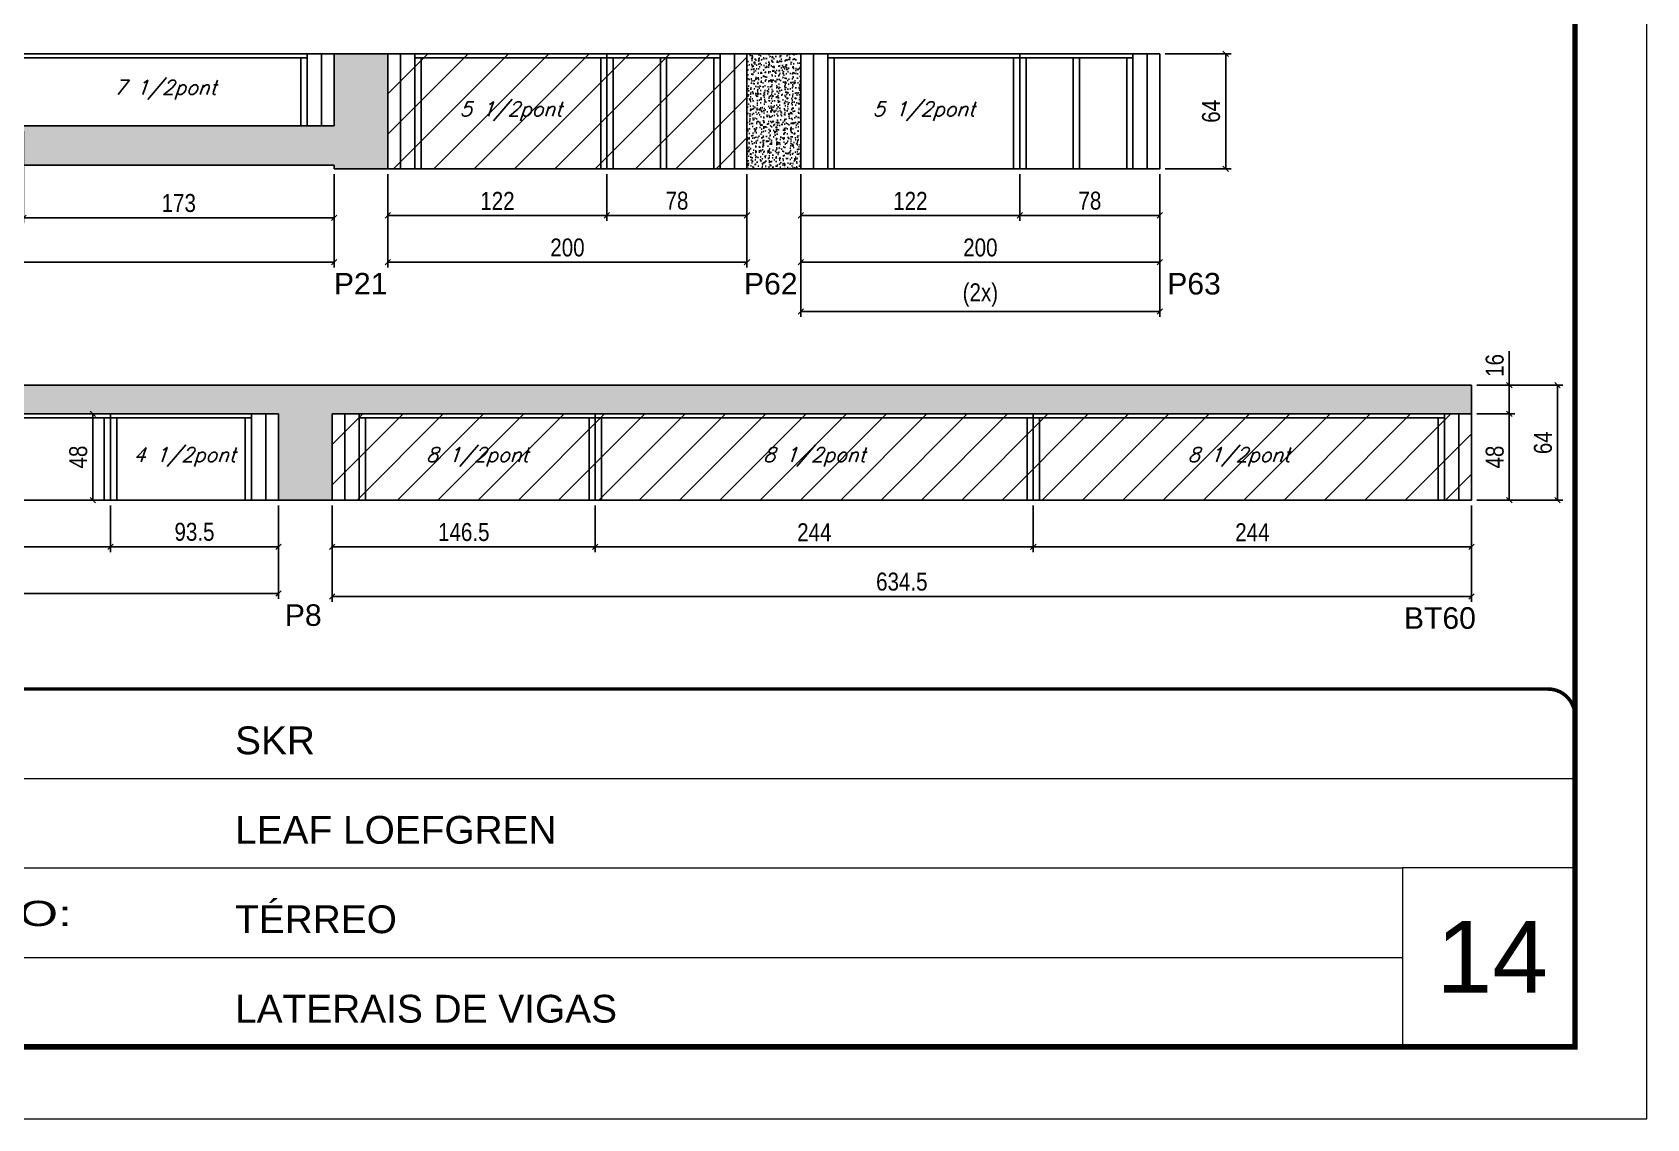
# Model space of a CAD drawing. Extents: x 3309 to 9590, y -2522 to 14608.
# Drawn here: x 5494 to 6393, y 10112 to 10717 of the extents above; entities that cross this region are included whole.
import ezdxf

# ---------------------------------------------------------------- set-up
doc = ezdxf.new("R2010")
doc.units = 0
doc.linetypes.add('CONTINUO', pattern=[0])
doc.linetypes.add('DASHED', pattern=[0.75, 0.5, -0.25])
for name, color, linetype in [('5', 5, 'Continuous'), ('COTA', 241, 'Continuous'), ('Painéis', 200, 'Continuous'), ('SARR_2.2x7', 40, 'Continuous'), ('SARR_3.5x7', 81, 'Continuous'), ('texto', 7, 'Continuous')]:
    doc.layers.add(name, color=color, linetype=linetype)
for name, color, linetype, lineweight in [('CARIMBO', 255, 'Continuous', 9), ('Folhas', 255, 'Continuous', 9), ('Hachura', 251, 'Continuous', 9), ('SARRAFO DE PRESSAO', 251, 'DASHED', 9)]:
    doc.layers.add(name, color=color, linetype=linetype, lineweight=lineweight)
doc.styles.add('ARIAL', font='arial.ttf')
doc.styles.add('COTA TECNICA', font='techl___.ttf', dxfattribs={"height": 10})
doc.styles.add('Romans', font='romans.shx')
doc.styles.get("Standard").update_dxf_attribs({"font": 'arial.ttf'})
doc.styles.add('Tecnologia', font='')
doc.styles.get('Tecnologia').set_extended_font_data('Forgotten Futurist')
doc.dimstyles.new('PAINEL', dxfattribs={"dimtxt": 10, "dimasz": 3, "dimexe": 3, "dimexo": 3, "dimgap": 3, "dimtad": 1, "dimdec": 1, "dimzin": 12, "dimdsep": 46, "dimtxsty": 'COTA TECNICA', "dimblk1": 'OBLIQUE', "dimblk2": 'OBLIQUE', "dimsah": 1, "dimcen": 0.9, "dimclrd": 4, "dimclre": 4, "dimclrt": 240, "dimadec": 1, "dimazin": 3, "dimtfac": 1, "dimtdec": 1, "dimtmove": 0, "dimatfit": 3, "dimfxl": 1, "dimtolj": 1, "dimtzin": 12, "dimarcsym": 0})

# ---------------------------------------------------------------- blocks, each defined once
blk = doc.blocks.new('9999999999')
at = {"color": 30, "linetype": 'CONTINUO'}
for p, q in [((98564.56, 34379.64), (99583.98, 34379.64)), ((98564.56, 34329.83), (99487.98, 34329.83)), ((99583.98, 34329.83), (99487.98, 34329.83)), ((99487.98, 34329.83), (99487.98, 34230.21)), ((98564.56, 34280.02), (99487.98, 34280.02))]:
    blk.add_line(p, q, dxfattribs=at)
at = {"color": 30, "linetype": 'CONTINUO', "const_width": 2}
blk.add_lwpolyline([(99583.98, 34230.21), (99583.98, 34414.45, 0.414214), (99568.98, 34429.45), (98228.98, 34429.45, 0.414214), (98213.98, 34414.45), (98213.98, 34245.21, 0.414214), (98228.98, 34230.21), (99583.98, 34230.21)], format="xyb", dxfattribs=at)
at = {"layer": 'Folhas'}
blk.add_lwpolyline([(98138.98, 34190.21), (99623.98, 34190.21), (99623.98, 35240.21), (98138.98, 35240.21)], close=True, dxfattribs=at)
at = {"layer": 'Folhas', "color": 30, "const_width": 3}
blk.add_lwpolyline([(98213.98, 34230.21), (99583.98, 34230.21), (99583.98, 35200.21), (98213.98, 35200.21)], close=True, dxfattribs=at)
at = {"color": 7, "linetype": 'Continuous', "ltscale": 5, "style": 'ARIAL'}
for s, height, p in [('SKR', 15.483, (98837.68, 34393.13)), ('LEAF LOEFGREN', 15.4829, (98837.68, 34343.32)), ('TÉRREO', 15.483, (98837.68, 34293.51)), ('LATERAIS DE VIGAS', 15.4829, (98837.68, 34243.7))]:
    blk.add_text(s, height=height, dxfattribs=at).set_placement(p)
at = {"layer": 'Folhas', "color": 7, "style": 'Tecnologia', "width": 1.5}
blk.add_text('PAVIMENTO:', height=14, dxfattribs=at).set_placement((98573.65, 34297.5))
blk = doc.blocks.new('_Oblique')
at = {"color": 0, "linetype": 'ByBlock', "lineweight": -2}
blk.add_line((-0.5, -0.5), (0.5, 0.5), dxfattribs=at)
blk = doc.blocks.new('*D1770')
at = {"layer": 'COTA', "color": 4, "linetype": 'ByBlock', "lineweight": -2, "transparency": 16777216}
for p, q in [((5000.7, 10640.05), (5000.7, 10586.07)), ((5661.7, 10638.05), (5661.7, 10586.07)), ((5661.7, 10589.07), (5000.7, 10589.07))]:
    blk.add_line(p, q, dxfattribs=at)
at = {"layer": 'Defpoints', "color": 0, "linetype": 'ByBlock', "transparency": 16777216}
for p in [(5000.7, 10643.05), (5661.7, 10641.05), (5000.7, 10589.07)]:
    blk.add_point(p, dxfattribs=at)
at = {"layer": 'COTA', "color": 4, "linetype": 'ByBlock', "lineweight": -2, "transparency": 16777216, "xscale": 3, "yscale": 3, "zscale": 3, "rotation": 180}
blk.add_blockref('_Oblique', (5000.7, 10589.07), dxfattribs=at)
at = {"layer": 'COTA', "color": 4, "linetype": 'ByBlock', "lineweight": -2, "transparency": 16777216, "xscale": 3, "yscale": 3, "zscale": 3}
blk.add_blockref('_Oblique', (5661.7, 10589.07), dxfattribs=at)
at = {"layer": 'COTA', "color": 240, "linetype": 'ByBlock', "transparency": 16777216, "insert": (5331.2, 10597.17), "char_height": 10, "attachment_point": 5, "style": 'COTA TECNICA'}
blk.add_mtext('\\A1;661', dxfattribs=at)
blk = doc.blocks.new('*D1771')
at = {"layer": 'COTA', "color": 4, "lineweight": -2, "transparency": 16777216}
for p, q in [((5488.7, 10662.05), (5488.7, 10610.72)), ((5661.7, 10638.05), (5661.7, 10610.72)), ((5488.7, 10613.72), (5661.7, 10613.72))]:
    blk.add_line(p, q, dxfattribs=at)
at = {"layer": 'Defpoints', "color": 0, "transparency": 16777216}
for p in [(5488.7, 10665.05), (5661.7, 10641.05), (5661.7, 10613.72)]:
    blk.add_point(p, dxfattribs=at)
at = {"layer": 'COTA', "color": 4, "lineweight": -2, "transparency": 16777216, "xscale": 3, "yscale": 3, "zscale": 3, "rotation": 180}
blk.add_blockref('_Oblique', (5488.7, 10613.72), dxfattribs=at)
at = {"layer": 'COTA', "color": 4, "lineweight": -2, "transparency": 16777216, "xscale": 3, "yscale": 3, "zscale": 3}
blk.add_blockref('_Oblique', (5661.7, 10613.72), dxfattribs=at)
at = {"layer": 'COTA', "color": 240, "transparency": 16777216, "insert": (5575.2, 10621.94), "char_height": 10, "attachment_point": 5, "style": 'COTA TECNICA'}
blk.add_mtext('\\A1;173', dxfattribs=at)
blk = doc.blocks.new('*D1768')
at = {"layer": 'COTA', "color": 4, "linetype": 'ByBlock', "lineweight": -2, "transparency": 16777216}
for p, q in [((5813.7, 10638.05), (5813.7, 10612.13)), ((5891.7, 10638.05), (5891.7, 10612.13)), ((5891.7, 10615.13), (5813.7, 10615.13))]:
    blk.add_line(p, q, dxfattribs=at)
at = {"layer": 'Defpoints', "color": 0, "linetype": 'ByBlock', "transparency": 16777216}
for p in [(5813.7, 10641.05), (5891.7, 10641.05), (5813.7, 10615.13)]:
    blk.add_point(p, dxfattribs=at)
at = {"layer": 'COTA', "color": 4, "linetype": 'ByBlock', "lineweight": -2, "transparency": 16777216, "xscale": 3, "yscale": 3, "zscale": 3, "rotation": 180}
blk.add_blockref('_Oblique', (5813.7, 10615.13), dxfattribs=at)
at = {"layer": 'COTA', "color": 4, "linetype": 'ByBlock', "lineweight": -2, "transparency": 16777216, "xscale": 3, "yscale": 3, "zscale": 3}
blk.add_blockref('_Oblique', (5891.7, 10615.13), dxfattribs=at)
at = {"layer": 'COTA', "color": 240, "linetype": 'ByBlock', "transparency": 16777216, "insert": (5852.7, 10623.23), "char_height": 10, "attachment_point": 5, "style": 'COTA TECNICA'}
blk.add_mtext('\\A1;78', dxfattribs=at)
blk = doc.blocks.new('*D1769')
at = {"layer": 'COTA', "color": 4, "linetype": 'ByBlock', "lineweight": -2, "transparency": 16777216}
for p, q in [((5691.7, 10638.05), (5691.7, 10612.13)), ((5813.7, 10638.05), (5813.7, 10612.13)), ((5813.7, 10615.13), (5691.7, 10615.13))]:
    blk.add_line(p, q, dxfattribs=at)
at = {"layer": 'Defpoints', "color": 0, "linetype": 'ByBlock', "transparency": 16777216}
for p in [(5691.7, 10641.05), (5813.7, 10641.05), (5691.7, 10615.13)]:
    blk.add_point(p, dxfattribs=at)
at = {"layer": 'COTA', "color": 4, "linetype": 'ByBlock', "lineweight": -2, "transparency": 16777216, "xscale": 3, "yscale": 3, "zscale": 3, "rotation": 180}
blk.add_blockref('_Oblique', (5691.7, 10615.13), dxfattribs=at)
at = {"layer": 'COTA', "color": 4, "linetype": 'ByBlock', "lineweight": -2, "transparency": 16777216, "xscale": 3, "yscale": 3, "zscale": 3}
blk.add_blockref('_Oblique', (5813.7, 10615.13), dxfattribs=at)
at = {"layer": 'COTA', "color": 240, "linetype": 'ByBlock', "transparency": 16777216, "insert": (5752.7, 10623.19), "char_height": 10, "attachment_point": 5, "style": 'COTA TECNICA'}
blk.add_mtext('\\A1;122', dxfattribs=at)
blk = doc.blocks.new('*D1772')
at = {"layer": 'COTA', "color": 4, "linetype": 'ByBlock', "lineweight": -2, "transparency": 16777216}
for p, q in [((5691.7, 10638.05), (5691.7, 10586.07)), ((5891.7, 10638.05), (5891.7, 10586.07)), ((5891.7, 10589.07), (5691.7, 10589.07))]:
    blk.add_line(p, q, dxfattribs=at)
at = {"layer": 'Defpoints', "color": 0, "linetype": 'ByBlock', "transparency": 16777216}
for p in [(5691.7, 10641.05), (5891.7, 10641.05), (5691.7, 10589.07)]:
    blk.add_point(p, dxfattribs=at)
at = {"layer": 'COTA', "color": 4, "linetype": 'ByBlock', "lineweight": -2, "transparency": 16777216, "xscale": 3, "yscale": 3, "zscale": 3, "rotation": 180}
blk.add_blockref('_Oblique', (5691.7, 10589.07), dxfattribs=at)
at = {"layer": 'COTA', "color": 4, "linetype": 'ByBlock', "lineweight": -2, "transparency": 16777216, "xscale": 3, "yscale": 3, "zscale": 3}
blk.add_blockref('_Oblique', (5891.7, 10589.07), dxfattribs=at)
at = {"layer": 'COTA', "color": 240, "linetype": 'ByBlock', "transparency": 16777216, "insert": (5791.7, 10597.17), "char_height": 10, "attachment_point": 5, "style": 'COTA TECNICA'}
blk.add_mtext('\\A1;200', dxfattribs=at)
blk = doc.blocks.new('*D1775')
at = {"layer": 'COTA', "color": 4, "linetype": 'ByBlock', "lineweight": -2, "transparency": 16777216}
for p, q in [((5537.2, 10453.53), (5537.2, 10427.62)), ((5630.7, 10453.53), (5630.7, 10427.62)), ((5630.7, 10430.62), (5537.2, 10430.62))]:
    blk.add_line(p, q, dxfattribs=at)
at = {"layer": 'Defpoints', "color": 0, "linetype": 'ByBlock', "transparency": 16777216}
for p in [(5537.2, 10456.53), (5630.7, 10456.53), (5537.2, 10430.62)]:
    blk.add_point(p, dxfattribs=at)
at = {"layer": 'COTA', "color": 4, "linetype": 'ByBlock', "lineweight": -2, "transparency": 16777216, "xscale": 3, "yscale": 3, "zscale": 3, "rotation": 180}
blk.add_blockref('_Oblique', (5537.2, 10430.62), dxfattribs=at)
at = {"layer": 'COTA', "color": 4, "linetype": 'ByBlock', "lineweight": -2, "transparency": 16777216, "xscale": 3, "yscale": 3, "zscale": 3}
blk.add_blockref('_Oblique', (5630.7, 10430.62), dxfattribs=at)
at = {"layer": 'COTA', "color": 240, "linetype": 'ByBlock', "transparency": 16777216, "insert": (5583.95, 10438.86), "char_height": 10, "attachment_point": 5, "style": 'COTA TECNICA'}
blk.add_mtext('\\A1;93.5', dxfattribs=at)
blk = doc.blocks.new('*D1776')
at = {"layer": 'COTA', "color": 4, "linetype": 'ByBlock', "lineweight": -2, "transparency": 16777216}
for p, q in [((5293.2, 10453.53), (5293.2, 10427.62)), ((5537.2, 10453.53), (5537.2, 10427.62)), ((5537.2, 10430.62), (5293.2, 10430.62))]:
    blk.add_line(p, q, dxfattribs=at)
at = {"layer": 'Defpoints', "color": 0, "linetype": 'ByBlock', "transparency": 16777216}
for p in [(5293.2, 10456.53), (5537.2, 10456.53), (5293.2, 10430.62)]:
    blk.add_point(p, dxfattribs=at)
at = {"layer": 'COTA', "color": 4, "linetype": 'ByBlock', "lineweight": -2, "transparency": 16777216, "xscale": 3, "yscale": 3, "zscale": 3, "rotation": 180}
blk.add_blockref('_Oblique', (5293.2, 10430.62), dxfattribs=at)
at = {"layer": 'COTA', "color": 4, "linetype": 'ByBlock', "lineweight": -2, "transparency": 16777216, "xscale": 3, "yscale": 3, "zscale": 3}
blk.add_blockref('_Oblique', (5537.2, 10430.62), dxfattribs=at)
at = {"layer": 'COTA', "color": 240, "linetype": 'ByBlock', "transparency": 16777216, "insert": (5415.2, 10438.69), "char_height": 10, "attachment_point": 5, "style": 'COTA TECNICA'}
blk.add_mtext('\\A1;244', dxfattribs=at)
blk = doc.blocks.new('*D1780')
at = {"layer": 'COTA', "color": 4, "linetype": 'ByBlock', "lineweight": -2, "transparency": 16777216}
for p, q in [((5293.2, 10453.53), (5293.2, 10401.56)), ((5630.7, 10453.53), (5630.7, 10401.56)), ((5630.7, 10404.56), (5293.2, 10404.56))]:
    blk.add_line(p, q, dxfattribs=at)
at = {"layer": 'Defpoints', "color": 0, "linetype": 'ByBlock', "transparency": 16777216}
for p in [(5293.2, 10456.53), (5630.7, 10456.53), (5293.2, 10404.56)]:
    blk.add_point(p, dxfattribs=at)
at = {"layer": 'COTA', "color": 4, "linetype": 'ByBlock', "lineweight": -2, "transparency": 16777216, "xscale": 3, "yscale": 3, "zscale": 3, "rotation": 180}
blk.add_blockref('_Oblique', (5293.2, 10404.56), dxfattribs=at)
at = {"layer": 'COTA', "color": 4, "linetype": 'ByBlock', "lineweight": -2, "transparency": 16777216, "xscale": 3, "yscale": 3, "zscale": 3}
blk.add_blockref('_Oblique', (5630.7, 10404.56), dxfattribs=at)
at = {"layer": 'COTA', "color": 240, "linetype": 'ByBlock', "transparency": 16777216, "insert": (5461.95, 10412.78), "char_height": 10, "attachment_point": 5, "style": 'COTA TECNICA'}
blk.add_mtext('\\A1;337.5', dxfattribs=at)
blk = doc.blocks.new('*D1781')
at = {"layer": 'COTA', "color": 4, "linetype": 'ByBlock', "lineweight": -2, "transparency": 16777216}
for p, q in [((5660.7, 10453.53), (5660.7, 10427.62)), ((5807.2, 10453.53), (5807.2, 10427.62)), ((5807.2, 10430.62), (5660.7, 10430.62))]:
    blk.add_line(p, q, dxfattribs=at)
at = {"layer": 'Defpoints', "color": 0, "linetype": 'ByBlock', "transparency": 16777216}
for p in [(5660.7, 10456.53), (5807.2, 10456.53), (5660.7, 10430.62)]:
    blk.add_point(p, dxfattribs=at)
at = {"layer": 'COTA', "color": 4, "linetype": 'ByBlock', "lineweight": -2, "transparency": 16777216, "xscale": 3, "yscale": 3, "zscale": 3, "rotation": 180}
blk.add_blockref('_Oblique', (5660.7, 10430.62), dxfattribs=at)
at = {"layer": 'COTA', "color": 4, "linetype": 'ByBlock', "lineweight": -2, "transparency": 16777216, "xscale": 3, "yscale": 3, "zscale": 3}
blk.add_blockref('_Oblique', (5807.2, 10430.62), dxfattribs=at)
at = {"layer": 'COTA', "color": 240, "linetype": 'ByBlock', "transparency": 16777216, "insert": (5733.95, 10438.73), "char_height": 10, "attachment_point": 5, "style": 'COTA TECNICA'}
blk.add_mtext('\\A1;146.5', dxfattribs=at)
blk = doc.blocks.new('*D1784')
at = {"layer": 'COTA', "color": 4, "linetype": 'ByBlock', "lineweight": -2, "transparency": 16777216}
for p, q in [((5660.7, 10453.53), (5660.7, 10399.91)), ((6295.2, 10453.53), (6295.2, 10399.91)), ((6295.2, 10402.91), (5660.7, 10402.91))]:
    blk.add_line(p, q, dxfattribs=at)
at = {"layer": 'Defpoints', "color": 0, "linetype": 'ByBlock', "transparency": 16777216}
for p in [(5660.7, 10456.53), (6295.2, 10456.53), (5660.7, 10402.91)]:
    blk.add_point(p, dxfattribs=at)
at = {"layer": 'COTA', "color": 4, "linetype": 'ByBlock', "lineweight": -2, "transparency": 16777216, "xscale": 3, "yscale": 3, "zscale": 3, "rotation": 180}
blk.add_blockref('_Oblique', (5660.7, 10402.91), dxfattribs=at)
at = {"layer": 'COTA', "color": 4, "linetype": 'ByBlock', "lineweight": -2, "transparency": 16777216, "xscale": 3, "yscale": 3, "zscale": 3}
blk.add_blockref('_Oblique', (6295.2, 10402.91), dxfattribs=at)
at = {"layer": 'COTA', "color": 240, "linetype": 'ByBlock', "transparency": 16777216, "insert": (5977.95, 10411.13), "char_height": 10, "attachment_point": 5, "style": 'COTA TECNICA'}
blk.add_mtext('\\A1;634.5', dxfattribs=at)
blk = doc.blocks.new('*D1785')
at = {"layer": 'COTA', "color": 4, "lineweight": -2, "transparency": 16777216}
for p, q in [((6298.2, 10504.53), (6319.34, 10504.53)), ((6316.34, 10456.53), (6316.34, 10504.53)), ((6298.2, 10456.53), (6319.34, 10456.53))]:
    blk.add_line(p, q, dxfattribs=at)
at = {"layer": 'Defpoints', "color": 0, "transparency": 16777216}
for p in [(6295.2, 10504.53), (6316.34, 10504.53), (6295.2, 10456.53)]:
    blk.add_point(p, dxfattribs=at)
at = {"layer": 'COTA', "color": 4, "lineweight": -2, "transparency": 16777216, "xscale": 3, "yscale": 3, "zscale": 3}
for p, rotation in [((6316.34, 10504.53), 90), ((6316.34, 10456.53), 270)]:
    blk.add_blockref('_Oblique', p, dxfattribs=dict(at, rotation=rotation))
at = {"layer": 'COTA', "color": 240, "transparency": 16777216, "insert": (6308.25, 10480.53), "char_height": 10, "attachment_point": 5, "rotation": 90, "style": 'COTA TECNICA'}
blk.add_mtext('\\A1;48', dxfattribs=at)
blk = doc.blocks.new('*D1782')
at = {"layer": 'COTA', "color": 4, "lineweight": -2, "transparency": 16777216}
for p, q in [((5807.2, 10453.53), (5807.2, 10427.62)), ((6051.2, 10453.53), (6051.2, 10427.62)), ((5807.2, 10430.62), (6051.2, 10430.62))]:
    blk.add_line(p, q, dxfattribs=at)
at = {"layer": 'Defpoints', "color": 0, "transparency": 16777216}
for p in [(5807.2, 10456.53, 0), (6051.2, 10456.53, 0), (6051.2, 10430.62)]:
    blk.add_point(p, dxfattribs=at)
at = {"layer": 'COTA', "color": 4, "lineweight": -2, "transparency": 16777216, "xscale": 3, "yscale": 3, "zscale": 3, "rotation": 180}
blk.add_blockref('_Oblique', (5807.2, 10430.62), dxfattribs=at)
at = {"layer": 'COTA', "color": 4, "lineweight": -2, "transparency": 16777216, "xscale": 3, "yscale": 3, "zscale": 3}
blk.add_blockref('_Oblique', (6051.2, 10430.62), dxfattribs=at)
at = {"layer": 'COTA', "color": 240, "transparency": 16777216, "insert": (5929.2, 10438.69), "char_height": 10, "attachment_point": 5, "style": 'COTA TECNICA'}
blk.add_mtext('\\A1;244', dxfattribs=at)
blk = doc.blocks.new('*D1783')
at = {"layer": 'COTA', "color": 4, "lineweight": -2, "transparency": 16777216}
for p, q in [((6298.2, 10520.53), (6346.21, 10520.53)), ((6343.21, 10520.53), (6343.21, 10456.53)), ((6298.2, 10456.53), (6346.21, 10456.53))]:
    blk.add_line(p, q, dxfattribs=at)
at = {"layer": 'Defpoints', "color": 0, "transparency": 16777216}
for p in [(6295.2, 10520.53, 0), (6295.2, 10456.53, 0), (6343.21, 10456.53)]:
    blk.add_point(p, dxfattribs=at)
at = {"layer": 'COTA', "color": 4, "lineweight": -2, "transparency": 16777216, "xscale": 3, "yscale": 3, "zscale": 3}
for p, rotation in [((6343.21, 10520.53), 90), ((6343.21, 10456.53), 270)]:
    blk.add_blockref('_Oblique', p, dxfattribs=dict(at, rotation=rotation))
at = {"layer": 'COTA', "color": 240, "transparency": 16777216, "insert": (6335.1, 10488.53), "char_height": 10, "attachment_point": 5, "rotation": 90, "style": 'COTA TECNICA'}
blk.add_mtext('\\A1;64', dxfattribs=at)
blk = doc.blocks.new('*D1786')
at = {"layer": 'COTA', "color": 4, "lineweight": -2, "transparency": 16777216}
for p, q in [((6051.2, 10453.53), (6051.2, 10427.62)), ((6295.2, 10453.53), (6295.2, 10427.62)), ((6051.2, 10430.62), (6295.2, 10430.62))]:
    blk.add_line(p, q, dxfattribs=at)
at = {"layer": 'Defpoints', "color": 0, "transparency": 16777216}
for p in [(6051.2, 10456.53, 0), (6295.2, 10456.53, 0), (6295.2, 10430.62)]:
    blk.add_point(p, dxfattribs=at)
at = {"layer": 'COTA', "color": 4, "lineweight": -2, "transparency": 16777216, "xscale": 3, "yscale": 3, "zscale": 3, "rotation": 180}
blk.add_blockref('_Oblique', (6051.2, 10430.62), dxfattribs=at)
at = {"layer": 'COTA', "color": 4, "lineweight": -2, "transparency": 16777216, "xscale": 3, "yscale": 3, "zscale": 3}
blk.add_blockref('_Oblique', (6295.2, 10430.62), dxfattribs=at)
at = {"layer": 'COTA', "color": 240, "transparency": 16777216, "insert": (6173.2, 10438.69), "char_height": 10, "attachment_point": 5, "style": 'COTA TECNICA'}
blk.add_mtext('\\A1;244', dxfattribs=at)
blk = doc.blocks.new('*D1787')
at = {"layer": 'COTA', "color": 4, "lineweight": -2, "transparency": 16777216}
for p, q in [((6316.34, 10520.53), (6316.34, 10539.55)), ((6298.2, 10520.53), (6319.34, 10520.53)), ((6316.34, 10504.53), (6316.34, 10520.53)), ((6298.2, 10504.53), (6319.34, 10504.53))]:
    blk.add_line(p, q, dxfattribs=at)
at = {"layer": 'Defpoints', "color": 0, "transparency": 16777216}
for p in [(6295.2, 10520.53, 0), (6316.34, 10520.53), (6295.2, 10504.53, 0)]:
    blk.add_point(p, dxfattribs=at)
at = {"layer": 'COTA', "color": 4, "lineweight": -2, "transparency": 16777216, "xscale": 3, "yscale": 3, "zscale": 3}
for p, rotation in [((6316.34, 10520.53), 90), ((6316.34, 10504.53), 270)]:
    blk.add_blockref('_Oblique', p, dxfattribs=dict(at, rotation=rotation))
at = {"layer": 'COTA', "color": 240, "transparency": 16777216, "insert": (6308.24, 10531.54), "char_height": 10, "attachment_point": 5, "rotation": 90, "style": 'COTA TECNICA'}
blk.add_mtext('\\A1;16', dxfattribs=at)
blk = doc.blocks.new('*D1788')
at = {"layer": 'COTA', "color": 4, "linetype": 'ByBlock', "lineweight": -2, "transparency": 16777216}
for p, q in [((6043.7, 10638.05), (6043.7, 10612.13)), ((6121.7, 10638.05), (6121.7, 10612.13)), ((6121.7, 10615.13), (6043.7, 10615.13))]:
    blk.add_line(p, q, dxfattribs=at)
at = {"layer": 'Defpoints', "color": 0, "linetype": 'ByBlock', "transparency": 16777216}
for p in [(6043.7, 10641.05), (6121.7, 10641.05), (6043.7, 10615.13)]:
    blk.add_point(p, dxfattribs=at)
at = {"layer": 'COTA', "color": 4, "linetype": 'ByBlock', "lineweight": -2, "transparency": 16777216, "xscale": 3, "yscale": 3, "zscale": 3, "rotation": 180}
blk.add_blockref('_Oblique', (6043.7, 10615.13), dxfattribs=at)
at = {"layer": 'COTA', "color": 4, "linetype": 'ByBlock', "lineweight": -2, "transparency": 16777216, "xscale": 3, "yscale": 3, "zscale": 3}
blk.add_blockref('_Oblique', (6121.7, 10615.13), dxfattribs=at)
at = {"layer": 'COTA', "color": 240, "linetype": 'ByBlock', "transparency": 16777216, "insert": (6082.7, 10623.23), "char_height": 10, "attachment_point": 5, "style": 'COTA TECNICA'}
blk.add_mtext('\\A1;78', dxfattribs=at)
blk = doc.blocks.new('*D1789')
at = {"layer": 'COTA', "color": 4, "linetype": 'ByBlock', "lineweight": -2, "transparency": 16777216}
for p, q in [((5921.7, 10638.05), (5921.7, 10612.13)), ((6043.7, 10638.05), (6043.7, 10612.13)), ((6043.7, 10615.13), (5921.7, 10615.13))]:
    blk.add_line(p, q, dxfattribs=at)
at = {"layer": 'Defpoints', "color": 0, "linetype": 'ByBlock', "transparency": 16777216}
for p in [(5921.7, 10641.05), (6043.7, 10641.05), (5921.7, 10615.13)]:
    blk.add_point(p, dxfattribs=at)
at = {"layer": 'COTA', "color": 4, "linetype": 'ByBlock', "lineweight": -2, "transparency": 16777216, "xscale": 3, "yscale": 3, "zscale": 3, "rotation": 180}
blk.add_blockref('_Oblique', (5921.7, 10615.13), dxfattribs=at)
at = {"layer": 'COTA', "color": 4, "linetype": 'ByBlock', "lineweight": -2, "transparency": 16777216, "xscale": 3, "yscale": 3, "zscale": 3}
blk.add_blockref('_Oblique', (6043.7, 10615.13), dxfattribs=at)
at = {"layer": 'COTA', "color": 240, "linetype": 'ByBlock', "transparency": 16777216, "insert": (5982.7, 10623.19), "char_height": 10, "attachment_point": 5, "style": 'COTA TECNICA'}
blk.add_mtext('\\A1;122', dxfattribs=at)
blk = doc.blocks.new('*D1791')
at = {"layer": 'COTA', "color": 4, "linetype": 'ByBlock', "lineweight": -2, "transparency": 16777216}
for p, q in [((5921.7, 10638.05), (5921.7, 10586.07)), ((6121.7, 10638.05), (6121.7, 10586.07)), ((6121.7, 10589.07), (5921.7, 10589.07))]:
    blk.add_line(p, q, dxfattribs=at)
at = {"layer": 'Defpoints', "color": 0, "linetype": 'ByBlock', "transparency": 16777216}
for p in [(5921.7, 10641.05), (6121.7, 10641.05), (5921.7, 10589.07)]:
    blk.add_point(p, dxfattribs=at)
at = {"layer": 'COTA', "color": 4, "linetype": 'ByBlock', "lineweight": -2, "transparency": 16777216, "xscale": 3, "yscale": 3, "zscale": 3, "rotation": 180}
blk.add_blockref('_Oblique', (5921.7, 10589.07), dxfattribs=at)
at = {"layer": 'COTA', "color": 4, "linetype": 'ByBlock', "lineweight": -2, "transparency": 16777216, "xscale": 3, "yscale": 3, "zscale": 3}
blk.add_blockref('_Oblique', (6121.7, 10589.07), dxfattribs=at)
at = {"layer": 'COTA', "color": 240, "linetype": 'ByBlock', "transparency": 16777216, "insert": (6021.7, 10597.17), "char_height": 10, "attachment_point": 5, "style": 'COTA TECNICA'}
blk.add_mtext('\\A1;200', dxfattribs=at)
blk = doc.blocks.new('*D1790')
at = {"layer": 'COTA', "color": 4, "lineweight": -2, "transparency": 16777216}
for p, q in [((5921.7, 10638.05), (5921.7, 10558.53)), ((6121.7, 10638.05), (6121.7, 10558.53)), ((5921.7, 10561.53), (6121.7, 10561.53))]:
    blk.add_line(p, q, dxfattribs=at)
at = {"layer": 'Defpoints', "color": 0, "transparency": 16777216}
for p in [(5921.7, 10641.05, 0), (6121.7, 10641.05, 0), (6121.7, 10561.53)]:
    blk.add_point(p, dxfattribs=at)
at = {"layer": 'COTA', "color": 4, "lineweight": -2, "transparency": 16777216, "xscale": 3, "yscale": 3, "zscale": 3, "rotation": 180}
blk.add_blockref('_Oblique', (5921.7, 10561.53), dxfattribs=at)
at = {"layer": 'COTA', "color": 4, "lineweight": -2, "transparency": 16777216, "xscale": 3, "yscale": 3, "zscale": 3}
blk.add_blockref('_Oblique', (6121.7, 10561.53), dxfattribs=at)
at = {"layer": 'COTA', "color": 240, "transparency": 16777216, "insert": (6021.7, 10570.75), "char_height": 10, "attachment_point": 5, "style": 'COTA TECNICA'}
blk.add_mtext('\\A1;(2x)', dxfattribs=at)
blk = doc.blocks.new('*D1792')
at = {"layer": 'COTA', "color": 4, "lineweight": -2, "transparency": 16777216}
for p, q in [((6124.7, 10705.05), (6161.35, 10705.05)), ((6158.35, 10705.05), (6158.35, 10641.05)), ((6124.7, 10641.05), (6161.35, 10641.05))]:
    blk.add_line(p, q, dxfattribs=at)
at = {"layer": 'Defpoints', "color": 0, "transparency": 16777216}
for p in [(6121.7, 10705.05, 0), (6121.7, 10641.05, 0), (6158.35, 10641.05)]:
    blk.add_point(p, dxfattribs=at)
at = {"layer": 'COTA', "color": 4, "lineweight": -2, "transparency": 16777216, "xscale": 3, "yscale": 3, "zscale": 3}
for p, rotation in [((6158.35, 10705.05), 90), ((6158.35, 10641.05), 270)]:
    blk.add_blockref('_Oblique', p, dxfattribs=dict(at, rotation=rotation))
at = {"layer": 'COTA', "color": 240, "transparency": 16777216, "insert": (6150.25, 10673.05), "char_height": 10, "attachment_point": 5, "rotation": 90, "style": 'COTA TECNICA'}
blk.add_mtext('\\A1;64', dxfattribs=at)
blk = doc.blocks.new('*D2660')
at = {"layer": 'COTA', "color": 4, "lineweight": -2, "transparency": 16777216}
for p, q in [((5534.2, 10504.53), (5524.32, 10504.53)), ((5527.32, 10504.53), (5527.32, 10456.53)), ((5534.2, 10456.53), (5524.32, 10456.53))]:
    blk.add_line(p, q, dxfattribs=at)
at = {"layer": 'Defpoints', "color": 0, "transparency": 16777216}
for p in [(5537.2, 10504.53, 0), (5527.32, 10456.53), (5537.2, 10456.53, 0)]:
    blk.add_point(p, dxfattribs=at)
at = {"layer": 'COTA', "color": 4, "lineweight": -2, "transparency": 16777216, "xscale": 3, "yscale": 3, "zscale": 3}
for p, rotation in [((5527.32, 10504.53), 90), ((5527.32, 10456.53), 270)]:
    blk.add_blockref('_Oblique', p, dxfattribs=dict(at, rotation=rotation))
at = {"layer": 'COTA', "color": 240, "transparency": 16777216, "insert": (5519.23, 10480.53), "char_height": 10, "attachment_point": 5, "rotation": 90, "style": 'COTA TECNICA'}
blk.add_mtext('\\A1;48', dxfattribs=at)

msp = doc.modelspace()

# ---------------------------------------------------------------- hatches: boundary and pattern name
at = {"layer": 'COTA'}
h = msp.add_hatch(dxfattribs=at)
h.set_pattern_fill('AR-CONC', color=256, scale=0.03)
h.set_pattern_definition([(50, (-265.7977, -43.3546), (5.46554, -0.4781726), [0.5715, -6.2865]), (355, (-265.7977, -43.3546), (-1.0573026, 5.7317054), [0.4572, -5.0292175]), (100.451445, (-265.342, -43.3944), (4.4082374, 5.2535326), [0.4857003, -5.3427073]), (46.1842, (-265.7977, -41.8306), (8.1323712, -1.26127), [0.85725, -9.42975]), (96.63556, (-265.12, -41.936), (7.122124, 7.4227837), [0.7285507, -8.014068]), (351.18415, (-265.798, -41.8306), (7.122124, 7.422784), [0.685799, -7.543792]), (21, (-265.0357, -42.2116), (4.5484317, -3.067956), [0.5715, -6.2865]), (326, (-265.0357, -42.2116), (1.8540609, 5.525639), [0.4572, -5.0292]), (71.451445, (-264.6566, -42.467), (6.4024926, 2.457683), [0.4857003, -5.3426981]), (37.5, (-265.7977, -43.3546), (0.0926581, 2.53665117), [0, -4.96824, 0, -5.1054, 0, -5.04825]), (7.5, (-265.7977, -43.3546), (2.0045899, 3.00541724), [0, -2.91084, 0, -4.85394, 0, -1.92405]), (327.5, (-267.497, -43.3546), (4.06771786, -0.17186232), [0, -1.905, 0, -5.9436, 0, -7.8867]), (317.5, (-268.259, -43.3546), (4.4438754, 0.7627947), [0, -2.4765, 0, -3.94716, 0, -5.6007])])
h.paths.add_polyline_path([(5661.7, 10665.05), (5000.7, 10665.05), (5000.7, 10643.05), (5661.7, 10643.05), (5661.7, 10641.05), (5691.7, 10641.05), (5691.7, 10705.05), (5661.7, 10705.05)])
h = msp.add_hatch(dxfattribs=at)
h.set_pattern_fill('AR-CONC', color=256, scale=0.03)
h.set_pattern_definition([(50, (0, 7.0733), (5.46554, -0.4781726), [0.5715, -6.2865]), (355, (0, 7.0733), (-1.0573026, 5.7317054), [0.4572, -5.0292175]), (100.451445, (0.4555, 7.0335), (4.4082374, 5.2535326), [0.4857003, -5.3427073]), (46.1842, (0, 8.597), (8.1323712, -1.26127), [0.85725, -9.42975]), (96.63556, (0.678, 8.492), (7.122124, 7.4227837), [0.7285507, -8.014068]), (351.18415, (0, 8.597), (7.122124, 7.422784), [0.685799, -7.543792]), (21, (0.762, 8.2163), (4.5484317, -3.067956), [0.5715, -6.2865]), (326, (0.762, 8.2163), (1.8540609, 5.525639), [0.4572, -5.0292]), (71.451445, (1.141, 7.9607), (6.4024926, 2.457683), [0.4857003, -5.3426981]), (37.5, (0, 7.0733), (0.0926581, 2.53665117), [0, -4.96824, 0, -5.1054, 0, -5.04825]), (7.5, (0, 7.0733), (2.0045899, 3.00541724), [0, -2.91084, 0, -4.85394, 0, -1.92405]), (327.5, (-1.6993, 7.0733), (4.06771786, -0.17186232), [0, -1.905, 0, -5.9436, 0, -7.8867]), (317.5, (-2.4613, 7.0733), (4.4438754, 0.7627947), [0, -2.4765, 0, -3.94716, 0, -5.6007])])
h.paths.add_polyline_path([(5921.7, 10705.05), (5891.7, 10705.05), (5891.7, 10641.05), (5921.7, 10641.05)])
h = msp.add_hatch(dxfattribs=at)
h.set_pattern_fill('AR-CONC', color=256, scale=0.03)
h.paths.add_polyline_path([(5630.7, 10456.53), (5660.7, 10456.53), (5660.7, 10504.53), (6295.2, 10504.53), (6295.2, 10520.53), (5000.7, 10520.53), (5000.7, 10508.53), (5263.2, 10508.53), (5263.2, 10456.53), (5293.2, 10456.53), (5293.2, 10504.53), (5630.7, 10504.53)])
at = {"layer": 'Hachura', "linetype": 'ByBlock'}
h = msp.add_hatch(dxfattribs=at)
h.set_pattern_fill('ANSI31', color=256, scale=5)
h.set_pattern_definition([(45, (0, 7.073), (-11.22532, 11.22532), [])])
h.paths.add_polyline_path([(5813.7, 10641.05), (5813.7, 10705.05), (5691.7, 10705.05), (5691.7, 10641.05)])
h.paths.add_polyline_path([(5813.7, 10705.05), (5813.7, 10641.05), (5891.7, 10641.05), (5891.7, 10705.05)])
h = msp.add_hatch(dxfattribs=at)
h.set_pattern_fill('ANSI31', color=256, scale=5)
h.paths.add_polyline_path([(5807.2, 10456.53), (5807.2, 10504.53), (5660.7, 10504.53), (5660.7, 10456.53)])
h.paths.add_polyline_path([(5807.2, 10504.53), (5807.2, 10456.53), (6051.2, 10456.53), (6051.2, 10504.53)])
h.paths.add_polyline_path([(6051.2, 10504.53), (6051.2, 10456.53), (6295.2, 10456.53), (6295.2, 10504.53)])

# ---------------------------------------------------------------- linework, layer by layer
at = {"layer": 'COTA'}
for p, q in [((5661.7, 10705.05, 0), (5691.7, 10705.05, 0)), ((5891.7, 10705.05, 0), (5921.7, 10705.05, 0)), ((5661.7, 10643.05, 0), (5000.7, 10643.05, 0)), ((5661.7, 10641.05, 0), (5661.7, 10643.05, 0)), ((5661.7, 10641.05, 0), (5691.7, 10641.05, 0)), ((5891.7, 10641.05, 0), (5921.7, 10641.05, 0)), ((5000.7, 10520.53, 0), (6295.2, 10520.53, 0)), ((6295.2, 10504.53, 0), (6295.2, 10520.53, 0)), ((5630.7, 10456.53, 0), (5660.7, 10456.53, 0))]:
    msp.add_line(p, q, dxfattribs=at)
at = {"layer": 'Painéis', "linetype": 'ByBlock'}
for p, q in [((5661.7, 10705.05, 0), (5000.7, 10705.05, 0)), ((5661.7, 10665.05, 0), (5661.7, 10705.05, 0)), ((5891.7, 10705.05, 0), (5691.7, 10705.05, 0)), ((5691.7, 10641.05, 0), (5691.7, 10705.05, 0)), ((5813.7, 10641.05, 0), (5813.7, 10705.05, 0)), ((5891.7, 10641.05, 0), (5891.7, 10705.05, 0)), ((6121.7, 10705.05, 0), (5921.7, 10705.05, 0)), ((5921.7, 10641.05, 0), (5921.7, 10705.05, 0)), ((6043.7, 10641.05, 0), (6043.7, 10705.05, 0)), ((6121.7, 10641.05, 0), (6121.7, 10705.05, 0)), ((5661.7, 10665.05, 0), (5000.7, 10665.05, 0)), ((5891.7, 10641.05, 0), (5691.7, 10641.05, 0)), ((6121.7, 10641.05, 0), (5921.7, 10641.05, 0)), ((5630.7, 10504.53, 0), (5293.2, 10504.53, 0)), ((5537.2, 10456.53, 0), (5537.2, 10504.53, 0)), ((5630.7, 10456.53, 0), (5630.7, 10504.53, 0)), ((6295.2, 10504.53, 0), (5660.7, 10504.53, 0)), ((5660.7, 10456.53, 0), (5660.7, 10504.53, 0)), ((5807.2, 10456.53, 0), (5807.2, 10504.53, 0)), ((6051.2, 10456.53, 0), (6051.2, 10504.53, 0)), ((6295.2, 10456.53, 0), (6295.2, 10504.53, 0)), ((5630.7, 10456.53, 0), (5293.2, 10456.53, 0)), ((6295.2, 10456.53, 0), (5660.7, 10456.53, 0))]:
    msp.add_line(p, q, dxfattribs=at)
at = {"layer": 'SARR_2.2x7', "linetype": 'Continuous'}
for p, q in [((5646.7, 10702.85, 0), (5488.7, 10702.85, 0)), ((5654.7, 10665.05, 0), (5654.7, 10705.05, 0)), ((5698.7, 10641.05, 0), (5698.7, 10705.05, 0)), ((5813.7, 10702.85, 0), (5706.7, 10702.85, 0)), ((5876.7, 10702.85, 0), (5813.7, 10702.85, 0)), ((5884.7, 10641.05, 0), (5884.7, 10705.05, 0)), ((5928.7, 10641.05, 0), (5928.7, 10705.05, 0)), ((6043.7, 10702.85, 0), (5936.7, 10702.85, 0)), ((6106.7, 10702.85, 0), (6043.7, 10702.85, 0)), ((6114.7, 10641.05, 0), (6114.7, 10705.05, 0)), ((5623.7, 10456.53, 0), (5623.7, 10504.53, 0)), ((5667.7, 10456.53, 0), (5667.7, 10504.53, 0)), ((6288.2, 10456.53, 0), (6288.2, 10504.53, 0)), ((5537.2, 10502.33, 0), (5308.2, 10502.33, 0)), ((5615.7, 10502.33, 0), (5537.2, 10502.33, 0)), ((5807.2, 10502.33, 0), (5675.7, 10502.33, 0)), ((6051.2, 10502.33, 0), (5807.2, 10502.33, 0)), ((6280.2, 10502.33, 0), (6051.2, 10502.33, 0))]:
    msp.add_line(p, q, dxfattribs=at)
at = {"layer": 'SARR_3.5x7'}
for p, q in [((5643.2, 10702.85, 0), (5643.2, 10665.05, 0)), ((5646.7, 10705.05, 0), (5646.7, 10665.05, 0)), ((5706.7, 10705.05, 0), (5706.7, 10641.05, 0)), ((5710.2, 10702.85, 0), (5710.2, 10641.05, 0)), ((5810.2, 10702.85, 0), (5810.2, 10641.05, 0)), ((5813.7, 10702.85, 0), (5813.7, 10641.05, 0)), ((5817.2, 10702.85, 0), (5817.2, 10641.05, 0)), ((5843.46, 10702.85, 0), (5843.46, 10641.05, 0)), ((5846.96, 10702.85, 0), (5846.96, 10641.05, 0)), ((5873.2, 10702.85, 0), (5873.2, 10641.05, 0)), ((5876.7, 10705.05, 0), (5876.7, 10641.05, 0)), ((5936.7, 10705.05, 0), (5936.7, 10641.05, 0)), ((5940.2, 10702.85, 0), (5940.2, 10641.05, 0)), ((6040.2, 10702.85, 0), (6040.2, 10641.05, 0)), ((6043.7, 10702.85, 0), (6043.7, 10641.05, 0)), ((6047.2, 10702.85, 0), (6047.2, 10641.05, 0)), ((6073.46, 10702.85, 0), (6073.46, 10641.05, 0)), ((6076.96, 10702.85, 0), (6076.96, 10641.05, 0)), ((6103.2, 10702.85, 0), (6103.2, 10641.05, 0)), ((6106.7, 10705.05, 0), (6106.7, 10641.05, 0)), ((5615.7, 10504.53, 0), (5615.7, 10456.53, 0)), ((5675.7, 10504.53, 0), (5675.7, 10456.53, 0)), ((6280.2, 10504.53, 0), (6280.2, 10456.53, 0)), ((5533.7, 10502.33, 0), (5533.7, 10456.53, 0)), ((5540.7, 10502.33, 0), (5540.7, 10456.53, 0)), ((5612.2, 10502.33, 0), (5612.2, 10456.53, 0)), ((5679.2, 10502.33, 0), (5679.2, 10456.53, 0)), ((5803.7, 10502.33, 0), (5803.7, 10456.53, 0)), ((5810.7, 10502.33, 0), (5810.7, 10456.53, 0)), ((6047.7, 10502.33, 0), (6047.7, 10456.53, 0)), ((6054.7, 10502.33, 0), (6054.7, 10456.53, 0)), ((6276.7, 10502.33, 0), (6276.7, 10456.53, 0))]:
    msp.add_line(p, q, dxfattribs=at)

# ---------------------------------------------------------------- block references
at = {"layer": 'SARRAFO DE PRESSAO', "color": 6, "linetype": 'ByBlock'}
msp.add_blockref('9999999999', (-93231.11, -24078.07), dxfattribs=at)

# ---------------------------------------------------------------- texts
at = {"layer": '5', "linetype": 'Continuous'}
for s, rotation, p in [('P21', 359.99996, (5661.6, 10571.06, 0)), ('P62', 359.99996, (5890.04, 10571.06, 0)), ('P63', 359.99996, (6125.8, 10571.06, 0)), ('P8', 359.99996, (5634.28, 10386.54, 0)), ('BT60', 0.00004, (6257.65, 10384.9, 0))]:
    msp.add_text(s, height=12, rotation=rotation, dxfattribs=at).set_placement(p)
at = {"layer": 'CARIMBO', "style": 'ARIAL'}
msp.add_text('14', height=40, dxfattribs=at).set_placement((6275.73, 10182.28))
at = {"layer": 'texto', "color": 2, "char_height": 8, "attachment_point": 5, "style": 'Romans'}
for s, insert in [('{\\Q19;\\C256;7 1/2pont}', (5567.7, 10685.05, 0)), ('{\\Q19;\\C256;5 1/2pont}', (5760.2, 10673.05, 0)), ('{\\Q19;\\C256;5 1/2pont}', (5990.2, 10673.05, 0)), ('{\\Q19;\\C256;4 1/2pont}', (5578.45, 10480.53, 0)), ('{\\Q19;\\C256;8 1/2pont}', (5741.45, 10480.53, 0)), ('{\\Q19;\\C256;8 1/2pont}', (5929.2, 10480.53, 0)), ('{\\Q19;\\C256;8 1/2pont}', (6165.7, 10480.53, 0))]:
    msp.add_mtext(s, dxfattribs=dict(at, insert=insert))

# ---------------------------------------------------------------- dimensions: what is measured, and where the dimension line sits
at = {"layer": 'COTA'}
for base, p1, p2, picture, middle in [((6158.35, 10641.05), (6121.7, 10705.05, 0), (6121.7, 10641.05, 0), '*D1792', (6150.25, 10673.05)), ((6316.34, 10520.53), (6295.2, 10504.53, 0), (6295.2, 10520.53, 0), '*D1787', (6308.24, 10531.54)), ((6343.21, 10456.53), (6295.2, 10520.53, 0), (6295.2, 10456.53, 0), '*D1783', (6335.1, 10488.53)), ((5527.32, 10456.53), (5537.2, 10504.53, 0), (5537.2, 10456.53, 0), '*D2660', (5519.23, 10480.53)), ((6316.34, 10504.53, 0), (6295.2, 10456.53, 0), (6295.2, 10504.53, 0), '*D1785', (6308.25, 10480.53, 0))]:
    dim = msp.add_linear_dim(base=base, p1=p1, p2=p2, angle=90, dimstyle='PAINEL', dxfattribs=at)
    dim.commit()
    dim.dimension.update_dxf_attribs({"geometry": picture, "text_midpoint": middle})
for base, p1, p2, picture, middle in [((5661.7, 10613.72, 0), (5488.7, 10665.05, 0), (5661.7, 10641.05, 0), '*D1771', (5575.2, 10621.94, 0)), ((6051.2, 10430.62), (5807.2, 10456.53, 0), (6051.2, 10456.53, 0), '*D1782', (5929.2, 10438.69)), ((6295.2, 10430.62), (6051.2, 10456.53, 0), (6295.2, 10456.53, 0), '*D1786', (6173.2, 10438.69))]:
    dim = msp.add_linear_dim(base=base, p1=p1, p2=p2, dimstyle='PAINEL', dxfattribs=at)
    dim.commit()
    dim.dimension.update_dxf_attribs({"geometry": picture, "text_midpoint": middle})
at = {"layer": 'COTA', "linetype": 'ByBlock'}
for base, p1, p2, picture, middle in [((5000.7, 10589.07, 0), (5661.7, 10641.05, 0), (5000.7, 10643.05, 0), '*D1770', (5331.2, 10597.17, 0)), ((5691.7, 10589.07, 0), (5891.7, 10641.05, 0), (5691.7, 10641.05, 0), '*D1772', (5791.7, 10597.17, 0)), ((5813.7, 10615.13, 0), (5891.7, 10641.05, 0), (5813.7, 10641.05, 0), '*D1768', (5852.7, 10623.23, 0)), ((5921.7, 10589.07, 0), (6121.7, 10641.05, 0), (5921.7, 10641.05, 0), '*D1791', (6021.7, 10597.17, 0)), ((6043.7, 10615.13, 0), (6121.7, 10641.05, 0), (6043.7, 10641.05, 0), '*D1788', (6082.7, 10623.23, 0)), ((5293.2, 10404.56, 0), (5630.7, 10456.53, 0), (5293.2, 10456.53, 0), '*D1780', (5461.95, 10412.78, 0)), ((5537.2, 10430.62, 0), (5630.7, 10456.53, 0), (5537.2, 10456.53, 0), '*D1775', (5583.95, 10438.86, 0)), ((5660.7, 10402.91, 0), (6295.2, 10456.53, 0), (5660.7, 10456.53, 0), '*D1784', (5977.95, 10411.13, 0))]:
    dim = msp.add_linear_dim(base=base, p1=p1, p2=p2, angle=180, dimstyle='PAINEL', dxfattribs=at)
    dim.commit()
    dim.dimension.update_dxf_attribs({"geometry": picture, "text_midpoint": middle})
for base, p1, p2, picture, middle in [((5691.7, 10615.13, 0), (5813.7, 10641.05, 0), (5691.7, 10641.05, 0), '*D1769', (5752.7, 10623.19, 0)), ((5921.7, 10615.13, 0), (6043.7, 10641.05, 0), (5921.7, 10641.05, 0), '*D1789', (5982.7, 10623.19, 0)), ((5293.2, 10430.62, 0), (5537.2, 10456.53, 0), (5293.2, 10456.53, 0), '*D1776', (5415.2, 10438.69, 0)), ((5660.7, 10430.62, 0), (5807.2, 10456.53, 0), (5660.7, 10456.53, 0), '*D1781', (5733.95, 10438.73, 0))]:
    dim = msp.add_linear_dim(base=base, p1=p1, p2=p2, angle=180, dimstyle='PAINEL', override={"dimtmove": 1}, dxfattribs=at)
    dim.commit()
    dim.dimension.update_dxf_attribs({"geometry": picture, "text_midpoint": middle})
at = {"layer": 'COTA'}
dim = msp.add_linear_dim(base=(6121.7, 10561.53), p1=(5921.7, 10641.05, 0), p2=(6121.7, 10641.05, 0), text='(2x)', dimstyle='PAINEL', dxfattribs=at)
dim.commit()
dim.dimension.update_dxf_attribs({"geometry": '*D1790', "text_midpoint": (6021.7, 10570.75)})

doc.saveas('drawing.dxf')
